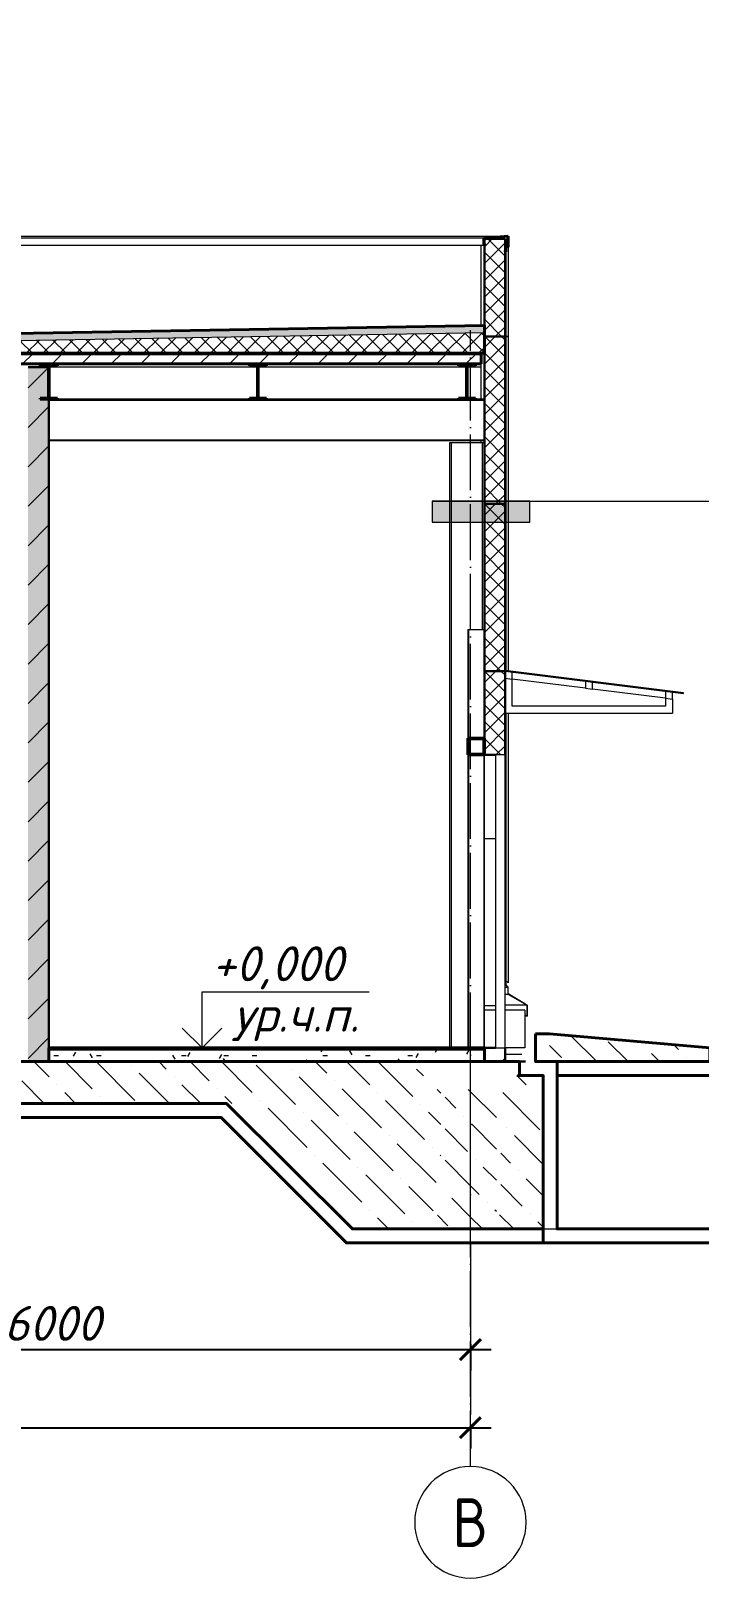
# Model space of a CAD drawing. Header units: millimetres. Extents: x -2951072 to 8268522, y -652067 to -630209.
# Drawn here: x 2742625 to 2747420, y -647067 to -635971 of the extents above; entities that cross this region are included whole.
import ezdxf
from ezdxf import colors
from ezdxf.entities.mleader import LeaderData, LeaderLine
from ezdxf.math import Vec2, Vec3

# ---------------------------------------------------------------- set-up
doc = ezdxf.new("R2010")
doc.units = ezdxf.units.MM
doc.header["$LTSCALE"] = 20
for name, pattern in [('_ШПТ__20_т__2_5__Линия сетки', [25, 20, -2.5, 0, -2.5]), ('_ШТР__3__1_5__Сверху', [4.5, 3, -1.5]), ('CENTER', [50.8, 31.75, -6.35, 6.35, -6.35])]:
    doc.linetypes.add(name, pattern=pattern)
doc.layers.get('0').update_dxf_attribs({"lineweight": 0})
doc.layers.get('Defpoints').update_dxf_attribs({"color": 4})
for name, color, linetype, lineweight in [('_Сверху_', 7, '_ШТР__3__1_5__Сверху', 9), ('Высотные отметки', 7, 'Continuous', 9), ('Обобщенные модели', 7, 'Continuous', 18), ('Общие ребра', 7, 'Continuous', 18), ('ОСИ', 251, 'CENTER', 18), ('Перекрытия', 7, 'Continuous', 18), ('Стены', 7, 'Continuous', 18), ('Стены разрез', 7, 'Continuous', 30), ('Стены штриховка', 7, 'Continuous', 30), ('Типовые аннотации', 7, 'Continuous', 18), ('Тонкие линии', 7, 'Continuous', 20)]:
    doc.layers.add(name, color=color, linetype=linetype, lineweight=lineweight)
for name, color, linetype in [('ANNO-TEXT', 251, 'Continuous'), ('PDF __PP__F_Plate', 7, 'Continuous'), ('PDF __PP_Axis', 7, 'Continuous'), ('PDF __PP_DIM Linear', 7, 'Continuous')]:
    doc.layers.add(name, color=color, linetype=linetype)
for name, color, linetype, lineweight, true_color in [('Двери', 7, 'Continuous', 9, 0x804000), ('Импосты витража', 7, 'Continuous', 9, 0x004080), ('Каркас несущий', 7, 'Continuous', 18, 0x800040), ('Крыши', 7, 'Continuous', 9, 0x004000), ('Несущие колонны', 7, 'Continuous', 18, 0x800040), ('Ограждение', 7, 'Continuous', 9, 0x408080), ('Скрытые грани', 7, 'Continuous', 18, 0x800040), ('Фундамент несущей конструкции', 7, 'Continuous', 18, 0x400080)]:
    doc.layers.add(name, color=color, linetype=linetype, lineweight=lineweight, true_color=true_color)
doc.styles.add('GOST Common', font='', dxfattribs={"width": 0.9, "height": 350})
doc.styles.add('PDF ISOCPEUR Italic', font='isocpeui.ttf')
doc.styles.add('SPDS', font='isocpeui.ttf')
doc.styles.get('GOST Common').set_extended_font_data('GOST Common')
doc.dimstyles.new('м 100', dxfattribs={"dimscale": 100, "dimtxt": 2, "dimasz": 1.5, "dimexe": 1.5, "dimexo": 0.625, "dimtad": 1, "dimdec": 0, "dimrnd": 5, "dimtxsty": 'SPDS', "dimblk": 'ARCHTICK', "dimcen": 2.5, "dimdle": 1.5, "dimclrd": 256, "dimclre": 256, "dimclrt": 256, "dimadec": 0, "dimazin": 0, "dimtfac": 1, "dimtdec": 0, "dimtmove": 1, "dimatfit": 3, "dimldrblk": 'OPEN30', "dimfxl": 1, "dimarcsym": 0})
pattern_1 = [(45, (2738827.62, -639762.72), (-106.066, 106.066), [])]
pattern_2 = [(45, (2738827.62, -639762.72), (-60.1041, 60.1041), []), (135, (2738827.62, -639762.72), (-60.1041, -60.1041), [])]

# ---------------------------------------------------------------- blocks, each defined once
blk = doc.blocks.new('240_КолоннаНесущая_Двутавр_СТО АСЧМ 20-93 - 25К1-V18-_О__Р__3-3_')
at = {"layer": 'Несущие колонны', "color": 7}
for p, q in [((11877, 4340), (11889, 4340)), ((11877, 0), (11877, 4340)), ((11889, 4340), (12111, 4340)), ((11889, 0), (11889, 4340)), ((12111, 4340), (12123, 4340)), ((12111, 3000), (12111, 4340)), ((12123, 3000), (12123, 4340))]:
    blk.add_line(p, q, dxfattribs=at)
blk = doc.blocks.new('101_Дверь_Однопольная_Стальная_Высота_Полотна_ГОСТ 31173-2016 - ДСН_Оп_2080-960_Г_Пр_Прг_Псп-1348100-_О__Р__3-3_')
at = {"layer": 'Двери', "color": 7}
for p, q in [((12275, 2100), (12205, 2100)), ((12205, 2100), (12205, 0)), ((12275, 0), (12275, 2100)), ((12205, 0), (12275, 0))]:
    blk.add_line(p, q, dxfattribs=at)
blk = doc.blocks.new('243_КолоннаНесущая_Труба_ГОСТ 30245-2003 - 120x120x5-V19-_О__Р__3-3_')
at = {"layer": 'Несущие колонны', "color": 7}
for p, q in [((12005, 3000), (12125, 3000)), ((12005, 3000), (12005, 2220)), ((12005, 2100), (12005, 0)), ((12125, 0), (12125, 2100))]:
    blk.add_line(p, q, dxfattribs=at)
at = {"layer": 'Скрытые грани', "color": 7}
for p, q in [((12010, 3000), (12010, 2220)), ((12120, 3000), (12120, 2220)), ((12010, 2100), (12010, 0)), ((12120, 2100), (12120, 0))]:
    blk.add_line(p, q, dxfattribs=at)
blk = doc.blocks.new('253_Балка_Труба_ГОСТ 30245-2003 - 120x120x5-1185447-_О__Р__3-3_')
at = {"layer": 'Каркас несущий', "color": 7, "lineweight": 40}
for p, q in [((12125, 2220), (12005, 2220)), ((12005, 2220), (12005, 2100)), ((12125, 2100), (12125, 2220)), ((12010, 2215), (12120, 2215)), ((12010, 2105), (12010, 2215)), ((12120, 2215), (12120, 2105)), ((12005, 2100), (12125, 2100)), ((12120, 2105), (12010, 2105))]:
    blk.add_line(p, q, dxfattribs=at)
blk = doc.blocks.new('125_Горизонтальный козырек - Горизонтальный козырек L_1200-1197949-_О__Р__3-3_')
at = {"layer": 'Ограждение', "color": 7, "lineweight": 18}
for p, q in [((13555, 2545), (12275, 2705)), ((12275, 2705), (12275, 2700)), ((12275, 2700), (12275, 2650)), ((12325, 2693.75), (12275, 2700)), ((12275, 2700), (13555, 2540)), ((12325, 2643.75), (12325, 2693.75)), ((12275, 2650), (12325, 2643.75)), ((12900, 2621.875), (12850, 2628.125)), ((12850, 2628.125), (12850, 2578.125)), ((12850, 2578.125), (12900, 2571.875)), ((12900, 2571.875), (12900, 2621.875)), ((13475, 2550), (13425, 2556.25)), ((13425, 2556.25), (13425, 2506.25)), ((13425, 2506.25), (13475, 2500)), ((13475, 2500), (13475, 2550)), ((13555, 2540), (13555, 2545))]:
    blk.add_line(p, q, dxfattribs=at)
at = {"layer": 'Ограждение', "color": 7}
for p, q in [((12325, 2450), (12325, 2643.75)), ((12850, 2578.125), (12325, 2643.75)), ((13425, 2506.25), (12900, 2571.875)), ((13425, 2450), (12325, 2450)), ((13425, 2506.25), (13425, 2450)), ((13475, 2500), (13475, 2400)), ((12275, 2400), (13475, 2400))]:
    blk.add_line(p, q, dxfattribs=at)
blk = doc.blocks.new('250_Балка_Двутавр_ГОСТ Р 57837-2017 - 25Б1-1235536-_О__Р__3-3_')
at = {"layer": 'Каркас несущий', "color": 7}
for p, q in [((8938, 4903), (9062, 4903)), ((8938, 4898), (8938, 4903)), ((9062, 4898), (9062, 4903))]:
    blk.add_line(p, q, dxfattribs=at)
blk = doc.blocks.new('250_Балка_Двутавр_ГОСТ Р 57837-2017 - 25Б1-1235537-_О__Р__3-3_')
at = {"layer": 'Каркас несущий', "color": 7}
for p, q in [((10438, 4903), (10562, 4903)), ((10438, 4898), (10438, 4903)), ((10562, 4898), (10562, 4903))]:
    blk.add_line(p, q, dxfattribs=at)
blk = doc.blocks.new('250_Балка_Двутавр_ГОСТ Р 57837-2017 - 25Б1-1235557-_О__Р__3-3_')
at = {"layer": 'Каркас несущий', "color": 7}
for p, q in [((11938, 4903), (12062, 4903)), ((11938, 4898), (11938, 4903)), ((12062, 4898), (12062, 4903))]:
    blk.add_line(p, q, dxfattribs=at)
blk = doc.blocks.new('250_Балка_Двутавр_ГОСТ Р 57837-2017 - 25Б1-1233013-_О__Р__3-3_')
at = {"layer": 'Каркас несущий', "color": 7, "lineweight": 40}
for p, q in [((9062, 4898), (8938, 4898)), ((8938, 4898), (8938, 4890)), ((8938, 4890), (8997.5, 4890)), ((8997.5, 4890), (8997.5, 4658)), ((9002.5, 4658), (9002.5, 4890)), ((9002.5, 4890), (9062, 4890)), ((9062, 4890), (9062, 4898)), ((8997.5, 4658), (8938, 4658)), ((8938, 4658), (8938, 4650)), ((8938, 4650), (9062, 4650)), ((9062, 4658), (9002.5, 4658)), ((9062, 4650), (9062, 4658))]:
    blk.add_line(p, q, dxfattribs=at)
blk = doc.blocks.new('250_Балка_Двутавр_ГОСТ Р 57837-2017 - 25Б1-1233014-_О__Р__3-3_')
at = {"layer": 'Каркас несущий', "color": 7, "lineweight": 40}
for p, q in [((10562, 4898), (10438, 4898)), ((10438, 4898), (10438, 4890)), ((10438, 4890), (10497.5, 4890)), ((10497.5, 4890), (10497.5, 4658)), ((10502.5, 4658), (10502.5, 4890)), ((10502.5, 4890), (10562, 4890)), ((10562, 4890), (10562, 4898)), ((10497.5, 4658), (10438, 4658)), ((10438, 4658), (10438, 4650)), ((10438, 4650), (10562, 4650)), ((10562, 4658), (10502.5, 4658)), ((10562, 4650), (10562, 4658))]:
    blk.add_line(p, q, dxfattribs=at)
blk = doc.blocks.new('250_Балка_Двутавр_ГОСТ Р 57837-2017 - 25Б1-1233015-_О__Р__3-3_')
at = {"layer": 'Каркас несущий', "color": 7, "lineweight": 40}
for p, q in [((12062, 4898), (11938, 4898)), ((11938, 4898), (11938, 4890)), ((11938, 4890), (11997.5, 4890)), ((11997.5, 4890), (11997.5, 4658)), ((12002.5, 4658), (12002.5, 4890)), ((12002.5, 4890), (12062, 4890)), ((12062, 4890), (12062, 4898)), ((11997.5, 4658), (11938, 4658)), ((11938, 4658), (11938, 4650)), ((11938, 4650), (12062, 4650)), ((12062, 4658), (12002.5, 4658)), ((12062, 4650), (12062, 4658))]:
    blk.add_line(p, q, dxfattribs=at)
blk = doc.blocks.new('190_ФЭ_Цоколь_Типовой - ФЭ-Ц1_140х80-1287609-_О__Р__3-3_')
at = {"layer": 'Обобщенные модели'}
for p, q in [((12278, 492), (12275, 483)), ((12275, 483), (12276, 482)), ((12276, 482), (12278, 491)), ((12279, 491), (12277, 482)), ((12277, 482), (12277, 451)), ((12277, 451), (12294, 434)), ((12281, 491), (12278, 492)), ((12278, 482), (12281, 491)), ((12278, 491), (12279, 491)), ((12278, 482), (12278, 452)), ((12295, 435), (12278, 452)), ((12294, 434), (12294, 384)), ((12294, 384), (12415, 314)), ((12295, 385), (12295, 435)), ((12415, 315), (12295, 385)), ((12433, 305), (12415, 315)), ((12415, 314), (12432, 304)), ((12432, 227), (12416, 236)), ((12416, 236), (12416, 235)), ((12416, 235), (12433, 225)), ((12432, 227), (12432, 304)), ((12433, 305), (12433, 225))]:
    blk.add_line(p, q, dxfattribs=at)
blk = doc.blocks.new('190_ФЭ_Цоколь_Типовой - ФЭ-Ц1_140х80-1505645-_О__Р__3-3_')
at = {"layer": 'Обобщенные модели'}
for p, q in [((12275, 482), (12277, 482)), ((12275, 451), (12277, 451)), ((12275, 434), (12294, 434)), ((12275, 384), (12294, 384)), ((12432, 304), (12275, 304)), ((12415, 236), (12416, 236)), ((12433, 225), (12415, 225))]:
    blk.add_line(p, q, dxfattribs=at)
blk = doc.blocks.new('190_ФЭ_Стена_Стык вертикальный - ФЭ-C1_110-1310856-_О__Р__3-3_')
at = {"layer": 'Обобщенные модели'}
for p, q in [((12278, 5100), (12275, 5100)), ((12295, 5100), (12278, 5100)), ((12278, 5100), (12278, 2705)), ((12295, 5100), (12295, 2702)), ((12278, 2400), (12278, 492)), ((12295, 2400), (12295, 465)), ((12278, 490), (12278, 486)), ((12278, 482), (12295, 465))]:
    blk.add_line(p, q, dxfattribs=at)
blk = doc.blocks.new('190_ФЭ_Стена_Стык вертикальный - ФЭ-C1_110-1306445-_О__Р__3-3_')
at = {"layer": 'Обобщенные модели'}
for p, q in [((12277, 5740), (12275, 5740)), ((12295, 5740), (12278, 5740)), ((12278, 5707), (12278, 5100)), ((12295, 5740), (12295, 5100)), ((12275, 5100), (12278, 5100)), ((12278, 5100), (12295, 5100))]:
    blk.add_line(p, q, dxfattribs=at)
blk = doc.blocks.new('190_ФЭ_Парапет_Сэндвич - ФЭ-К1_150-1300769-_О__Р__3-3_')
at = {"layer": 'Обобщенные модели'}
for p, q in [((-295, 5820), (1100, 5820)), ((1100, 5805), (-122, 5805)), ((1150, 5820), (1900, 5820)), ((1900, 5805), (1150, 5805)), ((1950, 5820), (12295, 5820)), ((12122, 5805), (1950, 5805)), ((-278, 5740), (-295, 5740)), ((-278, 5707), (-275, 5707)), ((-275, 5760), (-277, 5760)), ((-276, 5708), (-277, 5708)), ((-125, 5755), (-122, 5755)), ((-123, 5765), (-124, 5765)), ((-123, 5756), (-124, 5756)), ((-122, 5755), (1100, 5755)), ((1150, 5755), (1900, 5755)), ((1950, 5755), (12122, 5755)), ((12122, 5755), (12125, 5755)), ((12124, 5765), (12123, 5765)), ((12124, 5756), (12123, 5756)), ((12125, 5717), (12123, 5717)), ((12125, 5707), (12123, 5707)), ((12277, 5760), (12275, 5760)), ((12295, 5740), (12278, 5740))]:
    blk.add_line(p, q, dxfattribs=at)
blk = doc.blocks.new('190_ФЭ_Парапет_Сэндвич - ФЭ-К1_150-1312303-_О__Р__3-3_')
at = {"layer": 'Обобщенные модели', "lineweight": 9}
h = blk.add_hatch(dxfattribs=at)
h.set_pattern_fill('FP_17', color=256, style=0, pattern_type=2)
h.set_pattern_definition([(45, (5072.97, 3500), (-106.066, 106.066), [])])
h.paths.add_polyline_path([(12275, 5707), (12276, 5708), (12275, 5717)], flags=0)
h.paths.add_polyline_path([(12278, 5707), (12278, 5757), (12295, 5740), (12295, 5820), (12122, 5805), (12123, 5804), (12294, 5819), (12294, 5743), (12277, 5760), (12277, 5708)], flags=0)
at = {"layer": 'Обобщенные модели', "lineweight": 40}
for p, q in [((12295, 5820), (12122, 5805)), ((12122, 5805), (12122, 5755)), ((12123, 5804), (12294, 5819)), ((12123, 5756), (12123, 5804)), ((12294, 5819), (12294, 5743)), ((12295, 5740), (12295, 5820)), ((12122, 5755), (12125, 5755)), ((12124, 5756), (12123, 5756)), ((12125, 5765), (12124, 5765)), ((12124, 5765), (12124, 5756)), ((12125, 5755), (12125, 5765)), ((12276, 5717), (12275, 5717)), ((12275, 5717), (12275, 5707)), ((12275, 5707), (12278, 5707)), ((12276, 5708), (12276, 5717)), ((12277, 5708), (12276, 5708)), ((12294, 5743), (12277, 5760)), ((12277, 5760), (12277, 5708)), ((12278, 5707), (12278, 5757)), ((12278, 5757), (12295, 5740))]:
    blk.add_line(p, q, dxfattribs=at)
blk = doc.blocks.new('Прямоугольный импост - 20х150 мм_Утеплитель_Наружный-1317860-_О__Р__3-3_')
at = {"layer": 'Импосты витража', "color": 7}
for p, q in [((12103, 5178), (12103, 5755)), ((12123, 5178), (12123, 5756))]:
    blk.add_line(p, q, dxfattribs=at)
blk = doc.blocks.new('Ось сетки - Круг_Ø8 мм-6577-_О__Р__3-3_')
at = {"layer": 'ОСИ', "linetype": 'Continuous', "lineweight": 20}
for start, end in [(360, 180), (180, 360)]:
    blk.add_arc((0, -2476), 400, start, end, dxfattribs=at)
blk = doc.blocks.new('_ARCHTICK')
at = {"color": 0, "linetype": 'ByBlock', "const_width": 0.15}
blk.add_lwpolyline([(-0.5, -0.5), (0.5, 0.5)], dxfattribs=at)
blk = doc.blocks.new('*D235')
at = {"lineweight": -2, "transparency": 16777216}
for p, q in [((2739629, -645428), (2745929, -645428)), ((2739779, -645390), (2739779, -645578)), ((2745779, -645390), (2745779, -645578))]:
    blk.add_line(p, q, dxfattribs=at)
at = {"layer": 'Defpoints', "color": 0, "transparency": 16777216}
for p in [(2739779, -645328), (2745779, -645328), (2745779, -645428)]:
    blk.add_point(p, dxfattribs=at)
at = {"lineweight": -2, "transparency": 16777216, "xscale": 150, "yscale": 150, "zscale": 150, "rotation": 180}
blk.add_blockref('_ARCHTICK', (2739779, -645428), dxfattribs=at)
at = {"lineweight": -2, "transparency": 16777216, "xscale": 150, "yscale": 150, "zscale": 150}
blk.add_blockref('_ARCHTICK', (2745779, -645428), dxfattribs=at)
at = {"transparency": 16777216, "insert": (2742779, -645240), "char_height": 250, "width": 248.31, "attachment_point": 5, "style": 'SPDS'}
blk.add_mtext('6000', dxfattribs=at)
blk = doc.blocks.new('_OPEN30')
at = {"color": 0, "linetype": 'ByBlock'}
for p, q in [((-1, 0.268), (0, 0)), ((0, 0), (-1, -0.268)), ((0, 0), (-1, 0))]:
    blk.add_line(p, q, dxfattribs=at)
blk = doc.blocks.new('*D236')
at = {"lineweight": -2, "transparency": 16777216}
for p, q in [((2733629, -645988), (2745929, -645988)), ((2733779, -645965), (2733779, -646138)), ((2745779, -645965), (2745779, -646138))]:
    blk.add_line(p, q, dxfattribs=at)
at = {"layer": 'Defpoints', "color": 0, "transparency": 16777216}
for p in [(2733779, -645903), (2745779, -645903), (2745779, -645988)]:
    blk.add_point(p, dxfattribs=at)
at = {"lineweight": -2, "transparency": 16777216, "xscale": 150, "yscale": 150, "zscale": 150, "rotation": 180}
blk.add_blockref('_ARCHTICK', (2733779, -645988), dxfattribs=at)
at = {"lineweight": -2, "transparency": 16777216, "xscale": 150, "yscale": 150, "zscale": 150}
blk.add_blockref('_ARCHTICK', (2745779, -645988), dxfattribs=at)
at = {"transparency": 16777216, "insert": (2739153, -645592), "char_height": 250, "width": 291.93, "attachment_point": 1, "line_spacing_factor": 1.022761, "style": 'SPDS'}
blk.add_mtext('12000', dxfattribs=at)
blk = doc.blocks.new('Высотные отметки - Стрелка вверх_ур_ч_п_-5097-_О__Р__3-3_')
at = {"layer": 'Типовые аннотации'}
for p, q in [((10099, 400), (11299, 400)), ((10099, 0), (10099, 400)), ((9699, 0), (10499, 0))]:
    blk.add_line(p, q, dxfattribs=at)
at = {"layer": 'Типовые аннотации', "lineweight": 20}
for q in [(9957, 141), (10240, 141)]:
    blk.add_line((10099, 0), q, dxfattribs=at)
blk = doc.blocks.new('010_ФлажокПирогаКонструкции_ТиповАннот_ - Тип стены 150-1449032-_О__Р__3-3_')
at = {"layer": 'Типовые аннотации'}
blk.add_hatch(color=256, dxfattribs=at).paths.add_polyline_path([(12450, 3769), (11750, 3769), (11750, 3919), (12450, 3919)], flags=0)
at = {"layer": 'Типовые аннотации', "lineweight": 20}
for p, q in [((11750, 3919), (13750, 3919)), ((12450, 3919), (11750, 3919)), ((11750, 3919), (11750, 3769)), ((12450, 3769), (12450, 3919)), ((13750, 3919), (13750, 3319)), ((13750, 3919), (20750, 3919)), ((11750, 3769), (12450, 3769)), ((13750, 3319), (20750, 3319))]:
    blk.add_line(p, q, dxfattribs=at)
blk = doc.blocks.new('длорп')
at = {"layer": 'PDF __PP__F_Plate', "lineweight": 40}
for points in [[(103939, -11723), (116642, -11723), (116642, -11323), (116441, -11323), (116441, -11723)], [(103670, -12373), (103670, -11723), (103670, -12923), (101519, -12923), (101519, -13023), (103769, -13023), (103769, -11823), (103949, -11823), (103949, -11833)], [(102573, -11723), (102474, -11723), (102474, -11823), (103670, -11823), (103071, -11823)], [(103939, -11723), (103939, -11823)], [(103769, -12923), (105139, -12923), (106041, -12024), (108541, -12024), (109441, -12923), (111141, -12923), (112040, -12024), (114542, -12024), (115442, -12923), (116812, -12923)], [(103769, -13023), (105181, -13023), (106081, -12123), (108499, -12123), (109398, -13023), (111183, -13023), (112083, -12123), (114500, -12123), (115400, -13023), (116812, -13023)]]:
    blk.add_lwpolyline(points, dxfattribs=at)
at = {"layer": 'PDF __PP__F_Plate', "lineweight": 15}
for points in [[(103975, -11357), (103975, -11357)], [(103384, -11723), (103570, -11537)], [(102798, -11636), (102834, -11600)], [(103050, -11609), (103050, -11609)], [(103160, -11723), (103302, -11581)], [(103638, -11693), (103725, -11607)], [(102741, -11693), (102741, -11693)], [(102935, -11723), (102992, -11666)], [(104705, -11973), (104957, -11723)], [(105014, -11890), (105181, -11723)], [(105323, -11806), (105406, -11723)], [(105548, -12030), (105829, -11748)], [(105857, -11945), (106079, -11723)], [(106166, -11861), (106303, -11723)], [(106475, -11778), (106528, -11723)], [(106699, -12003), (106977, -11723)], [(106727, -11748), (106727, -11748)], [(107006, -11918), (107201, -11723)], [(107315, -11833), (107425, -11723)], [(103892, -11890), (103949, -11833)], [(104629, -11825), (104678, -11778)], [(105239, -12115), (105520, -11833)], [(105266, -11861), (105266, -11861)], [(105575, -11778), (105575, -11778)], [(106418, -11833), (106418, -11833)], [(106452, -12024), (106670, -11806)], [(107351, -12024), (107512, -11861)], [(103793, -12212), (104059, -11945)], [(104307, -11924), (104290, -11941), (104104, -12125)], [(104396, -12058), (104474, -11979)], [(104504, -11950), (104531, -11924)], [(104929, -12199), (105211, -11918)], [(104959, -11945), (104959, -11945)], [(106003, -12024), (106054, -11973)], [(106109, -11918), (106109, -11918)], [(106227, -12024), (106363, -11890)], [(106951, -11973), (106951, -11973)], [(107127, -12024), (107203, -11945)], [(107260, -11890), (107260, -11890)], [(104504, -12174), (104593, -12085)], [(104620, -12282), (104902, -12003)], [(104650, -12030), (104650, -12030)], [(105463, -12339), (105744, -12058)], [(105490, -12085), (105490, -12085)], [(105800, -12003), (105800, -12003)], [(104032, -12199), (104032, -12199)], [(104104, -12350), (104284, -12170)], [(104341, -12115), (104341, -12115)], [(105154, -12424), (105435, -12142)], [(105183, -12170), (105183, -12170)], [(103769, -12460), (103975, -12254)], [(104313, -12367), (104474, -12206)], [(104538, -12591), (104817, -12312)], [(104847, -12506), (105126, -12227)], [(104874, -12254), (104874, -12254)], [(104004, -12451), (104074, -12379)], [(104256, -12424), (104256, -12424)], [(104504, -12398), (104508, -12394)], [(104565, -12339), (104565, -12339)], [(105408, -12394), (105408, -12394)], [(103947, -12506), (103947, -12506)], [(104104, -12574), (104201, -12479)], [(104229, -12676), (104290, -12614), (104474, -12430)], [(104762, -12815), (105042, -12536)], [(105071, -12731), (105351, -12451)], [(105099, -12479), (105099, -12479)], [(103769, -12686), (103892, -12564)], [(103920, -12760), (104074, -12604)], [(104559, -12794), (104733, -12619)], [(104790, -12564), (104790, -12564)], [(104172, -12731), (104172, -12731)], [(104205, -12923), (104290, -12839), (104426, -12703)], [(103863, -12815), (103863, -12815)], [(103981, -12923), (104083, -12822)], [(104104, -12798), (104117, -12788)], [(104453, -12900), (104529, -12824)], [(104879, -12923), (104959, -12843)], [(105014, -12788), (105014, -12788)], [(103769, -12911), (103807, -12873)], [(104705, -12873), (104705, -12873)]]:
    blk.add_lwpolyline(points, dxfattribs=at)
at = {"layer": 'PDF __PP__F_Plate', "lineweight": 40}
blk.add_lwpolyline([(103824, -11524), (103824, -11723), (102573, -11723), (102573, -11624), (103725, -11524)], close=True, dxfattribs=at)
at = {"layer": 'PDF __PP_Axis', "lineweight": 9}
blk.add_lwpolyline([(104290, -12995), (104290, -11414)], dxfattribs=at)
at = {"layer": 'PDF __PP_DIM Linear', "lineweight": 9}
blk.add_lwpolyline([(103843, -12923), (103009, -12923)], dxfattribs=at)
blk = doc.blocks.new('_DOTSMALL')
at = {"color": 0, "linetype": 'ByBlock', "const_width": 0.5}
blk.add_lwpolyline([(-0.0625, 0, 1), (0.0625, 0, 1)], format="xyb", close=True, dxfattribs=at)

msp = doc.modelspace()

# ---------------------------------------------------------------- hatches: boundary and pattern name
at = {"layer": 'Крыши'}
h = msp.add_hatch(dxfattribs=at)
h.set_pattern_fill('FP_24', style=0, pattern_type=2)
h.set_pattern_definition([(45, (2738827.62, -639762.72), (-70.7107, 70.7107), []), (135, (2738827.62, -639762.72), (-70.7107, -70.7107), [])])
h.paths.add_polyline_path([(2739334.7, -638168.9), (2739334.7, -638166.9), (2733629.7, -638070.7), (2733629.7, -638072.7), (2739238.1, -638167.3)], flags=0)
h.paths.add_polyline_path([(2740974.7, -638168.9), (2745879.7, -638086.2), (2745879.7, -638084.2), (2740974.7, -638166.9)], flags=0)
h = msp.add_hatch(dxfattribs=at)
h.set_pattern_fill('FP_25', style=0, pattern_type=2)
h.set_pattern_definition([(0, (2738827.62, -639762.72), (71.438, 41.244), [47.625, -95.25]), (120, (2738827.62, -639762.72), (-71.43685, 41.24426), [47.625, -95.25]), (60, (2738827.62, -639762.72), (0.00065, 82.48912), [0, -95.25, 47.625, 0])])
h.paths.add_polyline_path([(2739334.7, -638218.9), (2739334.7, -638168.9), (2733629.7, -638072.7), (2733629.7, -638122.7), (2739238.1, -638217.3)], flags=0)
h.paths.add_polyline_path([(2740974.7, -638218.9), (2745879.7, -638136.2), (2745879.7, -638086.2), (2740974.7, -638168.9)], flags=0)
h = msp.add_hatch(dxfattribs=at)
h.set_pattern_fill('FP_18', style=0, pattern_type=2)
h.set_pattern_definition(pattern_2)
h.paths.add_polyline_path([(2744957.8, -638282.7), (2745879.7, -638282.7), (2745879.7, -638136.2), (2740974.7, -638218.9), (2740974.7, -638282.7), (2744004.6, -638282.7)], flags=0)
h.paths.add_polyline_path([(2733629.7, -638282.7), (2739334.7, -638282.7), (2739334.7, -638218.9), (2733629.7, -638122.7)], flags=0)
at = {"layer": 'Перекрытия', "lineweight": 9}
h = msp.add_hatch(dxfattribs=at)
h.set_pattern_fill('FP_17', color=256, style=0, pattern_type=2)
h.set_pattern_definition(pattern_1)
h.paths.add_polyline_path([(2745857.7, -638358.7), (2745857.7, -638283.7), (2733651.7, -638283.7), (2733651.7, -638358.7), (2744957.8, -638358.7)], flags=0)
h = msp.add_hatch(dxfattribs=at)
h.set_pattern_fill('FP_23', color=256, style=0, pattern_type=2)
h.set_pattern_definition([(45, (2738827.62, -639762.72), (-235.732, 235.732), []), (45, (2738984.77, -639762.72), (-235.732, 235.732), [])])
h.paths.add_polyline_path([(2742754.7, -643272.7), (2745879.7, -643272.7), (2745879.7, -643262.7), (2742754.7, -643262.7)], flags=0)
h = msp.add_hatch(dxfattribs=at)
h.set_pattern_fill('FP_17', color=256, style=0, pattern_type=2)
h.set_pattern_definition(pattern_1)
h.paths.add_polyline_path([(2744004.6, -643279.7), (2745879.7, -643279.7), (2745879.7, -643277.7), (2742754.7, -643277.7), (2742754.7, -643279.7)], flags=0)
h = msp.add_hatch(dxfattribs=at)
h.set_pattern_fill('FP_22', color=256, style=0, pattern_type=2)
h.set_pattern_definition([(0, (2738827.62, -639762.72), (406.4, 101.6), [33.528, -271.272, 33.528, -271.272, -1625.6]), (0, (2738827.62, -639762.72), (406.4, 101.6), [-609.6, 33.528, -576.072, 33.528, -271.272, -711.2]), (0, (2738827.62, -639762.72), (406.4, 101.6), [-1524, 33.528, -169.672, 33.528, -474.472]), (120, (2738980.02, -639711.92), (-291.1882, 301.1527), [33.528, -271.272, 33.528, -271.272, -1625.6]), (120, (2738980.02, -639711.92), (-291.1882, 301.1527), [-609.6, 33.528, -576.072, 33.528, -271.272, -711.2]), (120, (2738980.02, -639711.92), (-291.1882, 301.1527), [-1524, 33.528, -169.672, 33.528, -474.472]), (240, (2739030.82, -639508.72), (-115.2118, -402.7527), [33.528, -271.272, 33.528, -271.272, -1625.6]), (240, (2739030.82, -639508.72), (-115.2118, -402.7527), [-609.6, 33.528, -576.072, 33.528, -271.272, -711.2]), (240, (2739030.82, -639508.72), (-115.2118, -402.7527), [-1524, 33.528, -169.672, 33.528, -474.472])])
h.paths.add_polyline_path([(2742754.7, -643362.7), (2745879.7, -643362.7), (2745879.7, -643279.7), (2742754.7, -643279.7)], flags=0)
at = {"layer": 'Стены штриховка', "lineweight": 9}
h = msp.add_hatch(dxfattribs=at)
h.set_pattern_fill('FP_17', color=256, style=0, pattern_type=2)
h.set_pattern_definition(pattern_1)
h.paths.add_polyline_path([(2745879.7, -638162.7), (2745881.7, -638162.7), (2745881.7, -637462.7), (2745879.7, -637462.7), (2745879.7, -638010.5)], flags=0)
h = msp.add_hatch(dxfattribs=at)
h.set_pattern_fill('FP_18', color=256, style=0, pattern_type=2)
h.set_pattern_definition(pattern_2)
h.paths.add_polyline_path([(2745881.7, -638162.7), (2746027.7, -638162.7), (2746027.7, -637462.7), (2745881.7, -637462.7), (2745881.7, -638010.5)], flags=0)
h = msp.add_hatch(dxfattribs=at)
h.set_pattern_fill('FP_17', color=256, style=0, pattern_type=2)
h.set_pattern_definition(pattern_1)
h.paths.add_polyline_path([(2746027.7, -638162.7), (2746029.7, -638162.7), (2746029.7, -637462.7), (2746027.7, -637462.7)], flags=0)
h = msp.add_hatch(dxfattribs=at)
h.set_pattern_fill('FP_17', color=256, style=0, pattern_type=2)
h.set_pattern_definition(pattern_1)
h.paths.add_polyline_path([(2745881.7, -639362.7), (2745881.7, -638162.7), (2745879.7, -638162.7), (2745879.7, -639362.7)], flags=0)
h = msp.add_hatch(dxfattribs=at)
h.set_pattern_fill('FP_18', color=256, style=0, pattern_type=2)
h.set_pattern_definition(pattern_2)
h.paths.add_polyline_path([(2746027.7, -639362.7), (2746027.7, -638162.7), (2745881.7, -638162.7), (2745881.7, -639362.7), (2745911.1, -639362.7)], flags=0)
h = msp.add_hatch(dxfattribs=at)
h.set_pattern_fill('FP_17', color=256, style=0, pattern_type=2)
h.set_pattern_definition(pattern_1)
h.paths.add_polyline_path([(2746027.7, -639362.7), (2746029.7, -639362.7), (2746029.7, -638162.7), (2746027.7, -638162.7), (2746027.7, -638913.5)], flags=0)
h = msp.add_hatch(dxfattribs=at)
h.set_pattern_fill('FP_19', color=256, style=0, pattern_type=2)
h.set_pattern_definition([(50, (2738827.62, -639762.72), (218.621, -19.127), [22.86, -251.46]), (355, (2738827.62, -639762.72), (-42.292, 229.268), [18.288, -201.168]), (100.451, (2738845.84, -639764.31), (176.331, 210.14), [19.428, -213.708]), (46.184, (2738827.62, -639701.76), (325.295, -50.452), [34.29, -377.19]), (96.636, (2738854.73, -639705.96), (284.883, 296.913), [29.142, -320.562]), (351.184, (2738827.62, -639701.76), (284.886, 296.91), [27.432, -301.752]), (21, (2738858.1, -639717), (181.9375, -122.7183), [22.86, -251.46]), (326, (2738858.1, -639717), (74.162, 221.026), [18.288, -201.168]), (71.451, (2738873.26, -639727.23), (256.1, 98.305), [19.428, -213.708]), (37.5, (2738827.62, -639762.72), (3.7064, 101.4659), [3.353, -195.377, 3.353, -200.863, -201.93]), (37.5, (2738827.62, -639762.72), (3.7064, 101.4659), [-402.946, 3.353, -198.577]), (7.5, (2738827.62, -639762.72), (80.1836, 120.2165), [3.353, -113.081, 3.353, -190.805, -76.962]), (7.5, (2738827.62, -639762.72), (80.1836, 120.2165), [-310.591, 3.353, -73.609]), (327.5, (2738759.65, -639762.72), (162.7086, -6.875), [3.353, -72.847, 3.353, -234.391, -315.468]), (327.5, (2738759.65, -639762.72), (162.7086, -6.875), [-313.944, 3.353, -312.115]), (317.5, (2738729.17, -639762.72), (177.7547, 30.512), [3.353, -95.707, 3.353, -154.534, -224.028]), (317.5, (2738729.17, -639762.72), (177.7547, 30.512), [-256.946, 3.353, -220.675])])
h.paths.add_polyline_path([(2742754.7, -643362.7), (2742754.7, -638382.7), (2742604.7, -638382.7), (2742604.7, -643362.7)], flags=0)
h = msp.add_hatch(dxfattribs=at)
h.set_pattern_fill('FP_20', color=256, style=0, pattern_type=2)
h.set_pattern_definition([(45, (2738827.62, -639762.72), (-141.421, 141.421), [])])
h.paths.add_polyline_path([(2742754.7, -643362.7), (2742754.7, -638382.7), (2742604.7, -638382.7), (2742604.7, -643362.7)], flags=0)
h = msp.add_hatch(dxfattribs=at)
h.set_pattern_fill('FP_17', color=256, style=0, pattern_type=2)
h.set_pattern_definition(pattern_1)
h.paths.add_polyline_path([(2745879.7, -640562.7), (2745881.7, -640562.7), (2745881.7, -639362.7), (2745879.7, -639362.7)], flags=0)
h = msp.add_hatch(dxfattribs=at)
h.set_pattern_fill('FP_18', color=256, style=0, pattern_type=2)
h.set_pattern_definition(pattern_2)
h.paths.add_polyline_path([(2745911.1, -640562.7), (2746027.7, -640562.7), (2746027.7, -639362.7), (2745881.7, -639362.7), (2745881.7, -640562.7)], flags=0)
h = msp.add_hatch(dxfattribs=at)
h.set_pattern_fill('FP_17', color=256, style=0, pattern_type=2)
h.set_pattern_definition(pattern_1)
h.paths.add_polyline_path([(2746027.7, -640562.7), (2746029.7, -640562.7), (2746029.7, -639362.7), (2746027.7, -639362.7)], flags=0)
h = msp.add_hatch(dxfattribs=at)
h.set_pattern_fill('FP_17', color=256, style=0, pattern_type=2)
h.set_pattern_definition(pattern_1)
h.paths.add_polyline_path([(2745879.7, -641162.7), (2745881.7, -641162.7), (2745881.7, -640562.7), (2745879.7, -640562.7), (2745879.7, -640719.6)], flags=0)
h = msp.add_hatch(dxfattribs=at)
h.set_pattern_fill('FP_18', color=256, style=0, pattern_type=2)
h.set_pattern_definition(pattern_2)
h.paths.add_polyline_path([(2745959.7, -641162.7), (2746027.7, -641162.7), (2746027.7, -640562.7), (2745881.7, -640562.7), (2745881.7, -641162.7), (2745911.1, -641162.7)], flags=0)
h = msp.add_hatch(dxfattribs=at)
h.set_pattern_fill('FP_17', color=256, style=0, pattern_type=2)
h.set_pattern_definition(pattern_1)
h.paths.add_polyline_path([(2746027.7, -641162.7), (2746029.7, -641162.7), (2746029.7, -640562.7), (2746027.7, -640562.7), (2746027.7, -640719.6)], flags=0)
h = msp.add_hatch(dxfattribs=at)
h.set_pattern_fill('FP_16', color=256, style=0, pattern_type=2)
h.set_pattern_definition([(45, (2738827.62, -639762.72), (-224.506, 224.506), []), (45, (2739052.13, -639762.72), (-224.506, 224.506), [396.875, -79.375, 3.353, -76.022])])
h.paths.add_polyline_path([(2745879.7, -643362.7), (2746029.7, -643362.7), (2746029.7, -643262.7), (2745879.7, -643262.7)], flags=0)

# ---------------------------------------------------------------- linework, layer by layer
msp.add_line((2745779.3, -644662.5), (2745779.3, -645894.6))
at = {"layer": '_Сверху_'}
msp.add_line((2733651.7, -638351.2), (2745857.7, -638351.2), dxfattribs=at)
at = {"layer": 'Высотные отметки'}
for p, q in [((2743511.2, -643262.7), (2743853.2, -643262.7)), ((2743817.4, -643262.7), (2743511.2, -643262.7))]:
    msp.add_line(p, q, dxfattribs=at)
at = {"layer": 'Каркас несущий', "color": 7}
for p, q in [((2745877.7, -638620.7), (2742754.7, -638620.7)), ((2744192.7, -638612.7), (2742816.7, -638612.7)), ((2745692.7, -638612.7), (2744316.7, -638612.7)), ((2745877.7, -638612.7), (2745816.7, -638612.7)), ((2745877.7, -638612.7), (2745877.7, -638620.7)), ((2745877.7, -638620.7), (2745877.7, -638902.7)), ((2742754.7, -638902.7), (2745877.7, -638902.7)), ((2745877.7, -638910.7), (2742754.7, -638910.7)), ((2745877.7, -638902.7), (2745877.7, -638910.7))]:
    msp.add_line(p, q, dxfattribs=at)
at = {"layer": 'Крыши', "color": 7, "lineweight": 40}
for p, q in [((2745879.7, -638084.2), (2740974.7, -638166.9)), ((2745879.7, -638282.7), (2745879.7, -638084.2)), ((2733629.7, -638282.7), (2745879.7, -638282.7))]:
    msp.add_line(p, q, dxfattribs=at)
at = {"layer": 'Общие ребра'}
for p, q in [((2745879.7, -638086.2), (2740974.7, -638168.9)), ((2745879.7, -638136.2), (2740974.7, -638218.9)), ((2745857.7, -638283.7), (2733651.7, -638283.7)), ((2745879.7, -643272.7), (2742754.7, -643272.7)), ((2745879.7, -643277.7), (2742754.7, -643277.7)), ((2745879.7, -643279.7), (2742754.7, -643279.7))]:
    msp.add_line(p, q, dxfattribs=at)
at = {"layer": 'ОСИ', "linetype": '_ШПТ__20_т__2_5__Линия сетки'}
msp.add_line((2745779.3, -646266.6), (2745779.3, -638117.5), dxfattribs=at)
at = {"layer": 'Перекрытия', "lineweight": 40}
for p, q in [((2745857.7, -638358.7), (2745857.7, -638282.7)), ((2733651.7, -638358.7), (2745857.7, -638358.7)), ((2745879.7, -643262.7), (2742754.7, -643262.7)), ((2742754.7, -643262.7), (2742754.7, -643362.7)), ((2745879.7, -643362.7), (2745879.7, -643262.7)), ((2742754.7, -643362.7), (2745879.7, -643362.7))]:
    msp.add_line(p, q, dxfattribs=at)
at = {"layer": 'Перекрытия'}
msp.add_line((2746147.7, -643312.7), (2746029.7, -643312.7), dxfattribs=at)
at = {"layer": 'Стены'}
for p, q in [((2745857.7, -638084.6), (2745857.7, -637507.7)), ((2744252.4, -638382.7), (2742757.2, -638382.7)), ((2745752.4, -638382.7), (2744257.2, -638382.7)), ((2745857.7, -638382.7), (2745757.2, -638382.7)), ((2745857.7, -638612.7), (2745857.7, -638358.7)), ((2745857.7, -638922.7), (2745857.7, -638910.7)), ((2745879.7, -642962.7), (2745879.7, -641162.7)), ((2745879.7, -641762.7), (2745959.7, -641762.7)), ((2745959.7, -642962.7), (2745879.7, -642962.7)), ((2745879.7, -643262.7), (2745879.7, -642992.7)), ((2745959.7, -642992.7), (2745879.7, -642992.7)), ((2746169.7, -642992.7), (2746029.7, -642992.7)), ((2746169.7, -642992.7), (2746169.7, -643262.7)), ((2746169.7, -643262.7), (2746029.7, -643262.7))]:
    msp.add_line(p, q, dxfattribs=at)
at = {"layer": 'Стены разрез'}
for p, q in [((2745879.7, -637462.7), (2745879.7, -641162.7)), ((2746029.7, -637462.7), (2745879.7, -637462.7)), ((2746029.7, -641162.7), (2746029.7, -637462.7)), ((2746029.7, -638162.7), (2745879.7, -638162.7)), ((2742754.7, -638382.7), (2742604.7, -638382.7)), ((2742754.7, -643262.7), (2742754.7, -638382.7)), ((2746029.7, -639362.7), (2745879.7, -639362.7)), ((2746029.7, -640562.7), (2745879.7, -640562.7)), ((2745879.7, -641162.7), (2745959.7, -641162.7)), ((2745879.7, -643262.7), (2745879.7, -643362.7)), ((2745959.7, -643262.7), (2745879.7, -643262.7)), ((2746029.7, -643362.7), (2746029.7, -643262.7))]:
    msp.add_line(p, q, dxfattribs=at)
at = {"layer": 'Стены штриховка', "lineweight": 9}
for p, q in [((2745881.7, -641162.7), (2745881.7, -637462.7)), ((2746027.7, -641162.7), (2746027.7, -637462.7))]:
    msp.add_line(p, q, dxfattribs=at)
at = {"layer": 'Тонкие линии'}
msp.add_line((2733651.7, -638291.2), (2745857.7, -638291.2), dxfattribs=at)
at = {"layer": 'Фундамент несущей конструкции', "color": 7, "lineweight": 30}
msp.add_line((2746174.7, -643362.7), (2733334.7, -643362.7), dxfattribs=at)

# ---------------------------------------------------------------- block references
at = {"xscale": -1}
msp.add_blockref('длорп', (2850071, -631639.6), dxfattribs=at)
at = {"layer": 'ANNO-TEXT', "color": 7, "lineweight": 0}
msp.add_blockref('010_ФлажокПирогаКонструкции_ТиповАннот_ - Тип стены 150-1449032-_О__Р__3-3_', (2733754.7, -643262.7), dxfattribs=at)
at = {"layer": 'Высотные отметки', "lineweight": 20}
msp.add_blockref('Высотные отметки - Стрелка вверх_ур_ч_п_-5097-_О__Р__3-3_', (2733754.7, -643262.7), dxfattribs=at)
at = {"layer": 'Двери', "color": 7}
msp.add_blockref('101_Дверь_Однопольная_Стальная_Высота_Полотна_ГОСТ 31173-2016 - ДСН_Оп_2080-960_Г_Пр_Прг_Псп-1348100-_О__Р__3-3_', (2733754.7, -643262.7), dxfattribs=at)
at = {"layer": 'Импосты витража', "color": 7}
msp.add_blockref('Прямоугольный импост - 20х150 мм_Утеплитель_Наружный-1317860-_О__Р__3-3_', (2733754.7, -643262.7), dxfattribs=at)
at = {"layer": 'Каркас несущий', "color": 7}
for name in ['250_Балка_Двутавр_ГОСТ Р 57837-2017 - 25Б1-1235536-_О__Р__3-3_', '250_Балка_Двутавр_ГОСТ Р 57837-2017 - 25Б1-1233013-_О__Р__3-3_', '250_Балка_Двутавр_ГОСТ Р 57837-2017 - 25Б1-1235537-_О__Р__3-3_', '250_Балка_Двутавр_ГОСТ Р 57837-2017 - 25Б1-1233014-_О__Р__3-3_', '250_Балка_Двутавр_ГОСТ Р 57837-2017 - 25Б1-1235557-_О__Р__3-3_', '250_Балка_Двутавр_ГОСТ Р 57837-2017 - 25Б1-1233015-_О__Р__3-3_', '253_Балка_Труба_ГОСТ 30245-2003 - 120x120x5-1185447-_О__Р__3-3_']:
    msp.add_blockref(name, (2733754.7, -643262.7), dxfattribs=at)
at = {"layer": 'Несущие колонны', "color": 7}
for name in ['240_КолоннаНесущая_Двутавр_СТО АСЧМ 20-93 - 25К1-V18-_О__Р__3-3_', '243_КолоннаНесущая_Труба_ГОСТ 30245-2003 - 120x120x5-V19-_О__Р__3-3_']:
    msp.add_blockref(name, (2733754.7, -643262.7), dxfattribs=at)
at = {"layer": 'Обобщенные модели'}
for name in ['190_ФЭ_Парапет_Сэндвич - ФЭ-К1_150-1300769-_О__Р__3-3_', '190_ФЭ_Парапет_Сэндвич - ФЭ-К1_150-1312303-_О__Р__3-3_', '190_ФЭ_Стена_Стык вертикальный - ФЭ-C1_110-1306445-_О__Р__3-3_', '190_ФЭ_Стена_Стык вертикальный - ФЭ-C1_110-1310856-_О__Р__3-3_', '190_ФЭ_Цоколь_Типовой - ФЭ-Ц1_140х80-1287609-_О__Р__3-3_', '190_ФЭ_Цоколь_Типовой - ФЭ-Ц1_140х80-1505645-_О__Р__3-3_']:
    msp.add_blockref(name, (2733754.7, -643262.7), dxfattribs=at)
at = {"layer": 'Ограждение', "color": 7}
msp.add_blockref('125_Горизонтальный козырек - Горизонтальный козырек L_1200-1197949-_О__Р__3-3_', (2733754.7, -643262.7), dxfattribs=at)
at = {"layer": 'ОСИ', "lineweight": 20}
msp.add_blockref('Ось сетки - Круг_Ø8 мм-6577-_О__Р__3-3_', (2745779.3, -644190.7), dxfattribs=at)

# ---------------------------------------------------------------- texts
at = {"layer": 'ANNO-TEXT', "color": 7, "lineweight": 0, "char_height": 250, "attachment_point": 1, "line_spacing_factor": 1.022761, "style": 'PDF ISOCPEUR Italic'}
for s, insert, width in [('+0,000', (2743924.5, -642536), 1028.823), ('ур.ч.п.', (2744077.1, -642897.8), 1389.047)]:
    msp.add_mtext(s, dxfattribs=dict(at, insert=insert, width=width))
at = {"layer": 'ОСИ', "insert": (2745650.7, -646494), "char_height": 350, "width": 310.253, "attachment_point": 1, "style": 'GOST Common'}
msp.add_mtext('\\fGOST Common|b0|i0|c204|p34|;\\W.9;В', dxfattribs=at)

# ---------------------------------------------------------------- dimensions: what is measured, and where the dimension line sits
dim = msp.add_linear_dim(base=(2745779.3, -645427.5), p1=(2739779.3, -645327.5), p2=(2745779.3, -645327.5), dimstyle='м 100', override={"dimtxt": 2.5})
dim.commit()
dim.dimension.update_dxf_attribs({"geometry": '*D235', "text_midpoint": (2742779.3, -645240)})
dim = msp.add_linear_dim(base=(2745779.3, -645987.7), p1=(2733779.3, -645902.9), p2=(2745779.3, -645902.9), dimstyle='м 100', override={"dimtxt": 2.5})
dim.commit()
dim.dimension.update_dxf_attribs({"geometry": '*D236', "text_midpoint": (2739298.8, -645987.7), "dimtype": 160})

# ---------------------------------------------------------------- leaders
ml = msp.add_multileader_mtext('Standard')
ml.set_content('Лестница ЛП-1\\Pсм раздел КМ', color=256, style='PDF ISOCPEUR Italic')
ml.set_leader_properties()
ml.set_arrow_properties(name='DOTSMALL')
ml.build(insert=Vec2(0, 0))
ml.multileader.update_dxf_attribs({"text_left_attachment_type": 6, "text_right_attachment_type": 6, "dogleg_length": 0.36, "arrow_head_size": 250, "scale": 100})
ctx = ml.context
ctx.base_point, ctx.scale, ctx.char_height, ctx.arrow_head_size, ctx.landing_gap_size, ctx.plane_origin = Vec3(2682699.7, -636295.9), 100, 250, 250, 250, Vec3(2683475.7, -638599.4)
ctx.left_attachment, ctx.right_attachment = 6, 6
notes = []
notes.append((ctx, [(0, (1, 1, 0), (2682663.7, -636295.9), (1, 0), 36, [(0, [(2681908.7, -637150.6)], 0, [])])]))
ctx.mtext.insert, ctx.mtext.width, ctx.mtext.flow_direction = Vec3(2682949.7, -635970.9), 55855.724, 5
for ctx, leaders in notes:
    for number, flags, end, landing, length, lines in leaders:
        leader = LeaderData()
        leader.index, (leader.has_last_leader_line, leader.has_dogleg_vector, leader.attachment_direction) = number, flags
        leader.last_leader_point, leader.dogleg_vector, leader.dogleg_length = Vec3(end), Vec3(landing), length
        for number, points, colour, breaks in lines:
            line = LeaderLine()
            line.index, line.vertices, line.color, line.breaks = number, Vec3.list(points), colors.encode_raw_color(colour), breaks
            leader.lines.append(line)
        ctx.leaders.append(leader)

doc.saveas('drawing.dxf')
